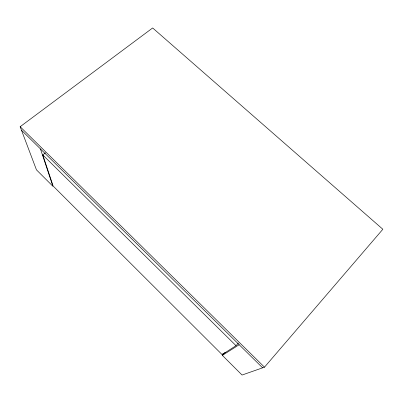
<?xml version="1.0" encoding="UTF-8"?>
<svg xmlns="http://www.w3.org/2000/svg" width="403" height="403" viewBox="0 0 403 403"><rect width="100%" height="100%" fill="white"/><g stroke="black" fill="none" stroke-linecap="round" stroke-linejoin="round"><path stroke-width="0.6" d="M225.222 352.227L222.375 355.381L242.062 375.032L264.479 367.178L382.85 229.262L152.651 27.968L20.15 126.713L36.451 169.844L52.879 186.241L40.441 148.909M45.559 152.772L42.809 154.928L53.125 186.02L222.124 354.63L236.032 345.668L238.38 343.059M222.124 354.63L222.94 353.728M222.375 355.381L239.175 344.721M20.15 126.713L264.479 367.178M21.475 130.219L262.625 367.828M42.809 154.928L236.032 345.668"/></g></svg>
